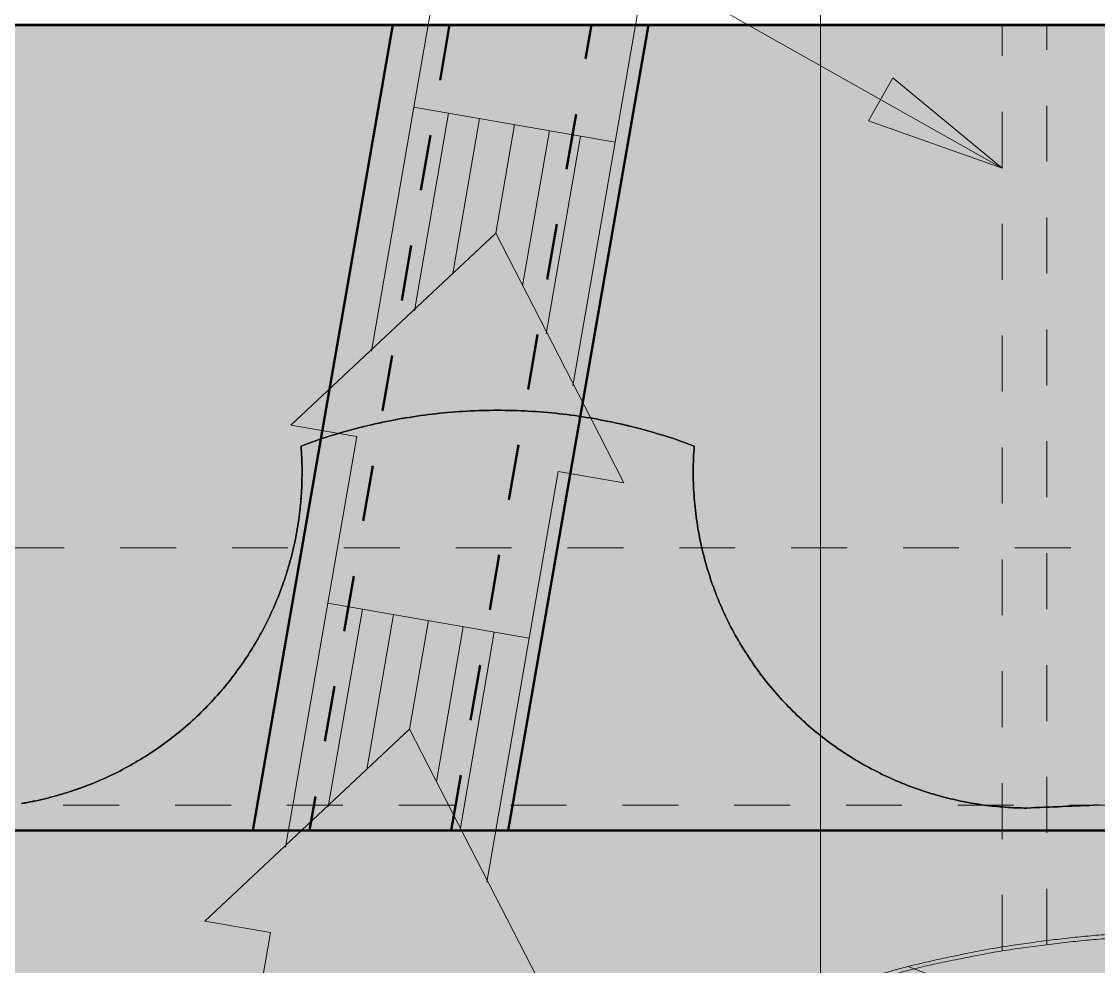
# Model space of a CAD drawing. Header units: metres. Extents: x -1161 to -1081, y 0 to 563.
# Drawn here: x -1108 to -1106.074, y 544.37 to 546.06 of the extents above; entities that cross this region are included whole.
import ezdxf

# ---------------------------------------------------------------- set-up
doc = ezdxf.new("R2010")
doc.units = ezdxf.units.M
for name, pattern in [('JacobsDash', [0.0045, 0.003, -0.0015]), ('JacobsDoubleCenter', [0.0255, 0.015, -0.0015, 0.003, -0.0015, 0.003, -0.0015]), ('JacobsGridLine', [0.0145, 0.01, -0.001, 0.0025, -0.001])]:
    doc.linetypes.add(name, pattern=pattern)
for name, color, linetype, lineweight in [('A-DETL', 7, 'Continuous', 13), ('A-DETL-GENF', 7, 'Continuous', 9), ('A-FLOR', 7, 'Continuous', 50), ('A-GENM', 7, 'Continuous', 35), ('G-ANNO-TEXT', 7, 'Continuous', 9), ('S-BEAM', 7, 'Continuous', 50), ('S-GRID', 7, 'Continuous', 9)]:
    doc.layers.add(name, color=color, linetype=linetype, lineweight=lineweight)

# ---------------------------------------------------------------- blocks, each defined once
blk = doc.blocks.new('T2DPAA-T2D-C3S-SD-M2D-100010_250_dwg-40816791-DRG-2873121 - DECK SLAB GENERAL ARRANGEMENT PLAN')
at = {"lineweight": 18}
for p, q in [((80.0611, -623.9333), (80.0688, -624.0207)), ((80.4868, -624.1993), (80.0611, -623.9333)), ((80.9681, -623.9734), (80.6669, -623.9999)), ((80.2256, -624.0388), (80.6669, -623.9999)), ((80.6669, -623.9999), (80.699, -624.3641)), ((80.3152, -624.0944), (80.6724, -624.0629)), ((80.3972, -624.1437), (80.6773, -624.119)), ((80.6829, -624.182), (80.4868, -624.1993)), ((80.2105, -624.4487), (80.4868, -624.1993)), ((80.4083, -624.2697), (80.6885, -624.245)), ((80.3362, -624.3325), (80.6934, -624.3011)), ((80.699, -624.3641), (81.0002, -624.3375)), ((80.2584, -624.4029), (80.6989, -624.3641))]:
    blk.add_line(p, q, dxfattribs=at)
at = {"color": 251, "lineweight": 18, "true_color": 0x4d4d4d}
for p, q in [((79.1645, -624.0123), (79.5903, -624.2783)), ((79.175, -624.1314), (79.1645, -624.0123)), ((80.0688, -624.0207), (80.0716, -624.0524)), ((80.0716, -624.0524), (79.7704, -624.0789)), ((79.3291, -624.1178), (79.7703, -624.0789)), ((79.7704, -624.0789), (79.8025, -624.4431)), ((78.8739, -624.1579), (79.175, -624.1314)), ((79.4187, -624.1734), (79.7759, -624.142)), ((79.5007, -624.2227), (79.7808, -624.198)), ((79.5903, -624.2783), (79.7864, -624.261)), ((79.5903, -624.2783), (79.2176, -624.6146)), ((79.5118, -624.3487), (79.7919, -624.3241)), ((79.4397, -624.4116), (79.7965, -624.3801)), ((79.8025, -624.4431), (80.1037, -624.4166)), ((80.1037, -624.4166), (80.1141, -624.5356)), ((79.3612, -624.482), (79.8024, -624.4431)), ((80.1141, -624.5356), (80.2105, -624.4487))]:
    blk.add_line(p, q, dxfattribs=at)
blk = doc.blocks.new('T2DPAA-T2D-PWC-SD-M2D-100001_ProposedDrainage_rvt-1-DRG-2873121 - DECK SLAB GENERAL ARRANGEMENT PLAN')
at = {"lineweight": 18, "rotation": 75.11694444444437}
blk.add_blockref('T2DPAA-T2D-C3S-SD-M2D-100010_250_dwg-40816791-DRG-2873121 - DECK SLAB GENERAL ARRANGEMENT PLAN', (-1731.0833, 628.2185), dxfattribs=at)
blk = doc.blocks.new('T2DPAA-T2D-C3S-RS-M3D-100334_rvt-1-DRG-2873121 - DECK SLAB GENERAL ARRANGEMENT PLAN')
at = {"layer": 'A-GENM', "color": 9, "lineweight": 25, "true_color": 0xbebebe}
for points in [[(-1107.1759, 545.3643), (-1107.1575, 545.3648), (-1107.139, 545.3648), (-1107.1206, 545.3643)], [(-1107.3406, 545.346), (-1107.3225, 545.3496), (-1107.3043, 545.3526), (-1107.286, 545.3551)], [(-1107.286, 545.3551), (-1107.2678, 545.3577), (-1107.2495, 545.3597), (-1107.2311, 545.3612)], [(-1107.2311, 545.3612), (-1107.2127, 545.3628), (-1107.1943, 545.3638), (-1107.1759, 545.3643)], [(-1107.1206, 545.3643), (-1107.1022, 545.3638), (-1107.0838, 545.3628), (-1107.0654, 545.3612)], [(-1107.0654, 545.3612), (-1107.0471, 545.3597), (-1107.0287, 545.3577), (-1107.0105, 545.3551)], [(-1107.0105, 545.3551), (-1106.9922, 545.3526), (-1106.9741, 545.3496), (-1106.956, 545.346)], [(-1106.956, 545.346), (-1106.9379, 545.3425), (-1106.9199, 545.3384), (-1106.902, 545.3339)], [(-1107.4477, 545.3188), (-1107.4301, 545.3243), (-1107.4123, 545.3293), (-1107.3945, 545.3339)], [(-1106.902, 545.3339), (-1106.8842, 545.3294), (-1106.8665, 545.3243), (-1106.8489, 545.3188)], [(-1107.4999, 545.3008), (-1107.4827, 545.3073), (-1107.4653, 545.3133), (-1107.4477, 545.3188)], [(-1106.8489, 545.3188), (-1106.8313, 545.3133), (-1106.8139, 545.3073), (-1106.7966, 545.3008)], [(-1107.4981, 545.2584), (-1107.4982, 545.2726), (-1107.4988, 545.2867), (-1107.4999, 545.3008)], [(-1106.7966, 545.3008), (-1106.7978, 545.2862), (-1106.7984, 545.2716), (-1106.7985, 545.257)], [(-1107.4993, 545.216), (-1107.4984, 545.2301), (-1107.498, 545.2443), (-1107.4981, 545.2584)], [(-1106.7985, 545.257), (-1106.7985, 545.2424), (-1106.7981, 545.2277), (-1106.7971, 545.2131)], [(-1107.5034, 545.1738), (-1107.5015, 545.1878), (-1107.5002, 545.2019), (-1107.4993, 545.216)], [(-1106.7971, 545.2131), (-1106.7961, 545.1985), (-1106.7946, 545.184), (-1106.7925, 545.1695)], [(-1107.5105, 545.132), (-1107.5077, 545.1459), (-1107.5053, 545.1598), (-1107.5034, 545.1738)], [(-1106.7925, 545.1695), (-1106.7915, 545.1622), (-1106.7892, 545.1478), (-1106.7864, 545.1334), (-1106.7848, 545.1263)], [(-1107.5206, 545.0908), (-1107.5168, 545.1044), (-1107.5134, 545.1182), (-1107.5105, 545.132)], [(-1106.7848, 545.1263), (-1106.7817, 545.112), (-1106.7781, 545.0978), (-1106.7739, 545.0838)], [(-1107.5335, 545.0504), (-1107.5288, 545.0637), (-1107.5244, 545.0772), (-1107.5206, 545.0908)], [(-1106.7739, 545.0838), (-1106.7698, 545.0698), (-1106.7651, 545.0559), (-1106.76, 545.0422)], [(-1107.5493, 545.0111), (-1107.5436, 545.024), (-1107.5383, 545.0371), (-1107.5335, 545.0504)], [(-1106.76, 545.0422), (-1106.7548, 545.0285), (-1106.7492, 545.015), (-1106.743, 545.0017)], [(-1107.5678, 544.9729), (-1107.5612, 544.9854), (-1107.555, 544.9981), (-1107.5493, 545.0111)], [(-1106.743, 545.0017), (-1106.7369, 544.9885), (-1106.7303, 544.9754), (-1106.7232, 544.9626)], [(-1107.589, 544.9361), (-1107.5815, 544.9481), (-1107.5744, 544.9604), (-1107.5678, 544.9729)], [(-1106.7232, 544.9626), (-1106.7161, 544.9498), (-1106.7085, 544.9373), (-1106.7005, 544.925)], [(-1107.6127, 544.901), (-1107.6044, 544.9124), (-1107.5965, 544.9241), (-1107.589, 544.9361)], [(-1106.7005, 544.925), (-1106.6925, 544.9128), (-1106.684, 544.9009), (-1106.6752, 544.8892)], [(-1107.6388, 544.8675), (-1107.6297, 544.8784), (-1107.621, 544.8895), (-1107.6127, 544.901)], [(-1106.6752, 544.8892), (-1106.6663, 544.8776), (-1106.657, 544.8663), (-1106.6473, 544.8554)], [(-1107.6672, 544.8361), (-1107.6574, 544.8462), (-1107.6479, 544.8567), (-1107.6388, 544.8675)], [(-1106.6473, 544.8554), (-1106.6375, 544.8444), (-1106.6274, 544.8339), (-1106.6169, 544.8237)], [(-1107.6978, 544.8067), (-1107.6873, 544.8161), (-1107.6771, 544.8259), (-1107.6672, 544.8361)], [(-1107.7304, 544.7795), (-1107.7192, 544.7882), (-1107.7083, 544.7972), (-1107.6978, 544.8067)], [(-1106.6169, 544.8237), (-1106.6065, 544.8135), (-1106.5956, 544.8036), (-1106.5844, 544.7942)], [(-1106.5844, 544.7942), (-1106.5732, 544.7848), (-1106.5617, 544.7758), (-1106.5498, 544.7672)], [(-1107.7648, 544.7547), (-1107.7531, 544.7626), (-1107.7416, 544.7708), (-1107.7304, 544.7795)], [(-1107.8009, 544.7324), (-1107.7886, 544.7394), (-1107.7766, 544.7468), (-1107.7648, 544.7547)], [(-1106.5498, 544.7672), (-1106.5379, 544.7587), (-1106.5258, 544.7505), (-1106.5133, 544.7429)], [(-1107.8385, 544.7127), (-1107.8257, 544.7188), (-1107.8132, 544.7254), (-1107.8009, 544.7324)], [(-1106.5133, 544.7429), (-1106.5009, 544.7352), (-1106.4881, 544.728), (-1106.4751, 544.7212)], [(-1107.8774, 544.6957), (-1107.8642, 544.7009), (-1107.8512, 544.7066), (-1107.8385, 544.7127)], [(-1106.4751, 544.7212), (-1106.4622, 544.7145), (-1106.4489, 544.7082), (-1106.4355, 544.7024)], [(-1106.4355, 544.7024), (-1106.422, 544.6966), (-1106.4084, 544.6914), (-1106.3946, 544.6866)], [(-1107.9582, 544.6702), (-1107.9445, 544.6735), (-1107.9308, 544.6772), (-1107.9173, 544.6815)], [(-1106.3946, 544.6866), (-1106.3807, 544.6818), (-1106.3667, 544.6775), (-1106.3526, 544.6738)], [(-1106.3526, 544.6738), (-1106.3403, 544.6705), (-1106.328, 544.6676), (-1106.3156, 544.6652)], [(-1107.9998, 544.6617), (-1107.9858, 544.664), (-1107.972, 544.6669), (-1107.9582, 544.6702)], [(-1106.3156, 544.6652), (-1106.3031, 544.6627), (-1106.2906, 544.6606), (-1106.2781, 544.6589)], [(-1106.2781, 544.6589), (-1106.2655, 544.6572), (-1106.2529, 544.656), (-1106.2403, 544.6551)], [(-1106.2403, 544.6551), (-1106.2276, 544.6542), (-1106.215, 544.6537), (-1106.2023, 544.6536)], [(-1106.2023, 544.6536), (-1106.1595, 544.6554), (-1106.1166, 544.6573), (-1106.0737, 544.6591)]]:
    blk.add_open_spline(points, degree=3, dxfattribs=at)
at = {"layer": 'A-GENM', "color": 253, "lineweight": 25, "true_color": 0xa3a3a3}
for points in [[(-1107.1206, 545.3643), (-1107.139, 545.3648), (-1107.1575, 545.3648), (-1107.1759, 545.3643)], [(-1107.3406, 545.346), (-1107.3586, 545.3425), (-1107.3766, 545.3384), (-1107.3945, 545.3339)], [(-1107.286, 545.3551), (-1107.3043, 545.3526), (-1107.3225, 545.3496), (-1107.3406, 545.346)], [(-1107.2311, 545.3612), (-1107.2495, 545.3597), (-1107.2678, 545.3577), (-1107.286, 545.3551)], [(-1107.1759, 545.3643), (-1107.1943, 545.3638), (-1107.2127, 545.3628), (-1107.2311, 545.3612)], [(-1107.0654, 545.3612), (-1107.0838, 545.3628), (-1107.1022, 545.3638), (-1107.1206, 545.3643)], [(-1107.0105, 545.3551), (-1107.0287, 545.3577), (-1107.0471, 545.3597), (-1107.0654, 545.3612)], [(-1106.956, 545.346), (-1106.9741, 545.3496), (-1106.9922, 545.3526), (-1107.0105, 545.3551)], [(-1106.902, 545.3339), (-1106.911, 545.3362), (-1106.9289, 545.3405), (-1106.9469, 545.3442), (-1106.956, 545.346)], [(-1107.3945, 545.3339), (-1107.4123, 545.3293), (-1107.4301, 545.3243), (-1107.4477, 545.3188)], [(-1106.8489, 545.3188), (-1106.8665, 545.3243), (-1106.8842, 545.3294), (-1106.902, 545.3339)], [(-1107.4477, 545.3188), (-1107.4653, 545.3133), (-1107.4827, 545.3073), (-1107.4999, 545.3008)], [(-1106.7966, 545.3008), (-1106.8139, 545.3073), (-1106.8313, 545.3133), (-1106.8489, 545.3188)], [(-1107.4999, 545.3008), (-1107.4988, 545.2867), (-1107.4982, 545.2726), (-1107.4981, 545.2584)], [(-1106.7985, 545.257), (-1106.7984, 545.2716), (-1106.7978, 545.2862), (-1106.7966, 545.3008)], [(-1107.4981, 545.2584), (-1107.498, 545.2443), (-1107.4984, 545.2301), (-1107.4993, 545.216)], [(-1106.7971, 545.2131), (-1106.7981, 545.2277), (-1106.7985, 545.2424), (-1106.7985, 545.257)], [(-1106.7925, 545.1695), (-1106.7946, 545.184), (-1106.7961, 545.1985), (-1106.7971, 545.2131)], [(-1107.5034, 545.1738), (-1107.5053, 545.1598), (-1107.5077, 545.1459), (-1107.5105, 545.132)], [(-1106.7848, 545.1263), (-1106.7879, 545.1406), (-1106.7905, 545.155), (-1106.7925, 545.1695)], [(-1107.5105, 545.132), (-1107.5134, 545.1182), (-1107.5168, 545.1044), (-1107.5206, 545.0908)], [(-1106.7739, 545.0838), (-1106.7781, 545.0978), (-1106.7817, 545.112), (-1106.7848, 545.1263)], [(-1107.5206, 545.0908), (-1107.5225, 545.084), (-1107.5266, 545.0705), (-1107.5311, 545.0571), (-1107.5335, 545.0504)], [(-1106.76, 545.0422), (-1106.7651, 545.0559), (-1106.7698, 545.0698), (-1106.7739, 545.0838)], [(-1107.5335, 545.0504), (-1107.5383, 545.0371), (-1107.5436, 545.024), (-1107.5493, 545.0111)], [(-1106.743, 545.0017), (-1106.7492, 545.015), (-1106.7548, 545.0285), (-1106.76, 545.0422)], [(-1107.5493, 545.0111), (-1107.555, 544.9981), (-1107.5612, 544.9854), (-1107.5678, 544.9729)], [(-1106.7232, 544.9626), (-1106.7303, 544.9754), (-1106.7369, 544.9885), (-1106.743, 545.0017)], [(-1106.7005, 544.925), (-1106.7085, 544.9373), (-1106.7161, 544.9498), (-1106.7232, 544.9626)], [(-1107.589, 544.9361), (-1107.5964, 544.9241), (-1107.6044, 544.9124), (-1107.6127, 544.901)], [(-1106.6752, 544.8892), (-1106.684, 544.9009), (-1106.6925, 544.9128), (-1106.7005, 544.925)], [(-1107.6127, 544.901), (-1107.621, 544.8895), (-1107.6297, 544.8784), (-1107.6388, 544.8675)], [(-1106.6473, 544.8554), (-1106.657, 544.8663), (-1106.6663, 544.8776), (-1106.6752, 544.8892)], [(-1107.6388, 544.8675), (-1107.6479, 544.8567), (-1107.6574, 544.8462), (-1107.6672, 544.8361)], [(-1106.617, 544.8236), (-1106.6274, 544.8338), (-1106.6375, 544.8444), (-1106.6473, 544.8554)], [(-1107.6672, 544.8361), (-1107.6771, 544.8259), (-1107.6873, 544.8161), (-1107.6978, 544.8067)], [(-1107.6978, 544.8067), (-1107.7084, 544.7972), (-1107.7192, 544.7882), (-1107.7304, 544.7795)], [(-1106.5844, 544.7942), (-1106.5956, 544.8036), (-1106.6065, 544.8134), (-1106.617, 544.8236)], [(-1106.5498, 544.7672), (-1106.5617, 544.7758), (-1106.5732, 544.7848), (-1106.5844, 544.7942)], [(-1107.7304, 544.7795), (-1107.7416, 544.7708), (-1107.7531, 544.7625), (-1107.7648, 544.7547)], [(-1107.7648, 544.7547), (-1107.7766, 544.7468), (-1107.7886, 544.7394), (-1107.8009, 544.7324)], [(-1106.5133, 544.7429), (-1106.5258, 544.7505), (-1106.5379, 544.7587), (-1106.5498, 544.7672)], [(-1107.8009, 544.7324), (-1107.8132, 544.7254), (-1107.8257, 544.7188), (-1107.8385, 544.7127)], [(-1106.4751, 544.7212), (-1106.4881, 544.728), (-1106.5009, 544.7352), (-1106.5133, 544.7429)], [(-1107.8385, 544.7127), (-1107.8512, 544.7066), (-1107.8642, 544.7009), (-1107.8774, 544.6957)], [(-1106.4355, 544.7024), (-1106.4489, 544.7082), (-1106.4622, 544.7145), (-1106.4751, 544.7212)], [(-1107.8774, 544.6957), (-1107.8905, 544.6905), (-1107.9038, 544.6858), (-1107.9173, 544.6815)], [(-1106.3946, 544.6866), (-1106.4084, 544.6914), (-1106.422, 544.6966), (-1106.4355, 544.7024)], [(-1107.9173, 544.6815), (-1107.9308, 544.6772), (-1107.9445, 544.6735), (-1107.9582, 544.6702)], [(-1106.3526, 544.6738), (-1106.3667, 544.6775), (-1106.3807, 544.6818), (-1106.3946, 544.6866)], [(-1106.3156, 544.6652), (-1106.328, 544.6676), (-1106.3403, 544.6705), (-1106.3526, 544.6738)], [(-1107.9582, 544.6702), (-1107.972, 544.6669), (-1107.9858, 544.6641), (-1107.9998, 544.6617)], [(-1106.2781, 544.6589), (-1106.2906, 544.6606), (-1106.3031, 544.6627), (-1106.3156, 544.6652)], [(-1106.2403, 544.6551), (-1106.2529, 544.656), (-1106.2655, 544.6572), (-1106.2781, 544.6589)], [(-1106.2023, 544.6536), (-1106.215, 544.6537), (-1106.2276, 544.6542), (-1106.2403, 544.6551)], [(-1106.0737, 544.6591), (-1106.1166, 544.6573), (-1106.1595, 544.6554), (-1106.2023, 544.6536)]]:
    blk.add_open_spline(points, degree=3, dxfattribs=at)
at = {"layer": 'A-GENM', "color": 9, "lineweight": 25, "true_color": 0xbebebe}
for points, knots in [([(-1107.3945, 545.3339), (-1107.3856, 545.3362), (-1107.3676, 545.3404), (-1107.3496, 545.3442), (-1107.3406, 545.346)], [-0.84615385, -0.84615385, -0.84615385, -0.84615385, -0.80769231, -0.76923077, -0.76923077, -0.76923077, -0.76923077]), ([(-1107.9173, 544.6815), (-1107.914, 544.6826), (-1107.9005, 544.6869), (-1107.8872, 544.6918), (-1107.8774, 544.6957)], [-0.7037037, -0.7037037, -0.7037037, -0.7037037, -0.69444444, -0.66666667, -0.66666667, -0.66666667, -0.66666667])]:
    blk.add_open_spline(points, degree=3, knots=knots, dxfattribs=at)
at = {"layer": 'A-GENM', "color": 253, "lineweight": 25, "true_color": 0xa3a3a3}
for points, knots in [([(-1107.4993, 545.216), (-1107.4999, 545.2055), (-1107.5012, 545.1914), (-1107.5029, 545.1773), (-1107.5034, 545.1738)], [-0.92592593, -0.92592593, -0.92592593, -0.92592593, -0.89814815, -0.88888889, -0.88888889, -0.88888889, -0.88888889]), ([(-1107.5678, 544.9729), (-1107.5695, 544.9698), (-1107.5762, 544.9573), (-1107.5834, 544.9451), (-1107.589, 544.9361)], [-0.7037037, -0.7037037, -0.7037037, -0.7037037, -0.69444444, -0.66666667, -0.66666667, -0.66666667, -0.66666667])]:
    blk.add_open_spline(points, degree=3, knots=knots, dxfattribs=at)

msp = doc.modelspace()

# ---------------------------------------------------------------- hatches: boundary and pattern name
at = {"layer": 'A-DETL-GENF', "true_color": 0xc0c0c0, "transparency": 33554624}
h = msp.add_hatch(color=9, dxfattribs=at)
h.paths.add_polyline_path([(-1111.4068, 507.6833), (-1111.4038, 509.3104), (-1115.8427, 509.5292), (-1115.9672, 509.6084), (-1116.0843, 509.6947), (-1116.1785, 509.7729), (-1116.2782, 509.8688), (-1115.9515, 510.1359), (-1115.8802, 510.0721), (-1115.8383, 510.0373), (-1111.9939, 509.8934), (-1111.8511, 509.8074), (-1111.7031, 509.7308), (-1111.5505, 509.6639), (-1111.3939, 509.607), (-1105.4244, 543.8703), (-1105.0297, 543.8889), (-1105.0437, 546.0535), (-1135.8197, 546.0535), (-1135.8232, 544.1752), (-1141.7908, 509.9228), (-1142.1676, 509.9226), (-1142.1716, 507.7407), (-1111.7207, 507.6839)])
h.paths.add_polyline_path([(-1141.9428, 509.9086), (-1141.9428, 509.9086), (-1141.8958, 509.9086)])
h.paths.add_polyline_path([(-1113.0758, 510.4344), (-1113.5295, 511.0763), (-1112.9817, 510.9822), (-1113.0494, 510.5882)])
h.paths.add_polyline_path([(-1114.5522, 511.4141), (-1114.5522, 511.4142), (-1114.5522, 511.4142)])
h.paths.add_polyline_path([(-1114.5522, 511.4141), (-1114.5522, 511.4142), (-1114.5522, 511.4142)])
h.paths.add_polyline_path([(-1114.5522, 511.4142), (-1114.5522, 511.4142), (-1114.5548, 511.4883)])
h.paths.add_polyline_path([(-1116.9781, 512.2536), (-1116.9781, 512.2536), (-1116.9781, 512.4315)])
h.paths.add_polyline_path([(-1115.0674, 515.8749), (-1115.1233, 515.8783), (-1115.1771, 515.894), (-1115.2259, 515.9213), (-1115.2675, 515.9588), (-1115.2997, 516.0046), (-1115.3209, 516.0564), (-1115.3301, 516.1116), (-1115.3267, 516.1675), (-1115.311, 516.2212), (-1115.2837, 516.2701), (-1115.2462, 516.3117), (-1115.2004, 516.3439), (-1115.1486, 516.3651), (-1115.0934, 516.3743), (-1115.0375, 516.3709), (-1114.9838, 516.3552), (-1114.9349, 516.3279), (-1114.8933, 516.2904), (-1114.8611, 516.2446), (-1114.8399, 516.1928), (-1114.8308, 516.1376), (-1114.8341, 516.0817), (-1114.8499, 516.028), (-1114.8771, 515.9791), (-1114.9146, 515.9375), (-1114.9604, 515.9053), (-1115.0122, 515.8841)])
h.paths.add_polyline_path([(-1137.0676, 517.9372), (-1137.2404, 517.9646), (-1137.17, 518.409), (-1136.9972, 518.3817)])
h.paths.add_polyline_path([(-1115.8363, 519.4858), (-1116.5316, 519.4858), (-1116.5316, 520.4658), (-1115.5188, 520.4658), (-1115.6916, 519.4858)])
h.paths.add_polyline_path([(-1132.9721, 520.4137), (-1133.8993, 520.6601), (-1133.7199, 521.6724), (-1132.7564, 521.2255), (-1132.8746, 520.7806)])
h.paths.add_polyline_path([(-1124.1477, 521.9446), (-1124.2036, 521.9479), (-1124.2573, 521.9637), (-1124.3062, 521.9909), (-1124.3478, 522.0284), (-1124.38, 522.0742), (-1124.4012, 522.126), (-1124.4103, 522.1813), (-1124.4069, 522.2371), (-1124.3912, 522.2909), (-1124.3639, 522.3398), (-1124.3264, 522.3813), (-1124.2807, 522.4135), (-1124.2288, 522.4347), (-1124.1736, 522.4439), (-1124.1177, 522.4405), (-1124.064, 522.4248), (-1124.0151, 522.3975), (-1123.9735, 522.36), (-1123.9413, 522.3142), (-1123.9201, 522.2624), (-1123.911, 522.2072), (-1123.9144, 522.1513), (-1123.9301, 522.0976), (-1123.9574, 522.0487), (-1123.9948, 522.0071), (-1124.0406, 521.9749), (-1124.0924, 521.9537)])
h.paths.add_polyline_path([(-1110.154, 535.2026), (-1110.3264, 535.2326), (-1110.2491, 535.6759), (-1110.0767, 535.6459), (-1110.1405, 535.28)])
h.paths.add_polyline_path([(-1121.9534, 535.2613), (-1122.0093, 535.2655), (-1122.0627, 535.2821), (-1122.1112, 535.3101), (-1122.1522, 535.3482), (-1122.1838, 535.395), (-1122.2041, 535.4467), (-1122.2123, 535.502), (-1122.2081, 535.5579), (-1122.1915, 535.6113), (-1122.1635, 535.6598), (-1122.1253, 535.7008), (-1122.079, 535.7323), (-1122.0269, 535.7526), (-1121.9715, 535.7609), (-1121.9157, 535.7567), (-1121.8622, 535.7401), (-1121.8138, 535.7121), (-1121.7728, 535.6739), (-1121.7413, 535.6276), (-1121.7207, 535.5739), (-1121.7127, 535.5201), (-1121.7169, 535.4643), (-1121.7335, 535.4108), (-1121.7615, 535.3624), (-1121.7997, 535.3214), (-1121.8459, 535.2899), (-1121.8981, 535.2695), (-1121.925, 535.2655)])
h.paths.add_polyline_path([(-1132.0744, 541.518), (-1131.9775, 542.0653), (-1131.4302, 541.9684), (-1131.7649, 541.7344)])
h.paths.add_polyline_path([(-1108.9396, 542.3796), (-1108.9396, 542.3796), (-1109.1005, 542.4389)])
h.paths.add_polyline_path([(-1127.7567, 542.3791), (-1127.7567, 542.3796), (-1127.7567, 542.3796)])
h.paths.add_polyline_path([(-1125.0406, 542.3796), (-1125.0406, 542.3796), (-1125.0359, 542.3796)])
h.paths.add_polyline_path([(-1109.9652, 543.3779), (-1109.9652, 543.3779), (-1109.9652, 543.3941)])
h.paths.add_polyline_path([(-1114.5775, 543.3779), (-1114.5775, 543.3779), (-1114.6427, 543.3779)])
h.paths.add_polyline_path([(-1114.7136, 543.3779), (-1114.7136, 543.3779), (-1114.8848, 543.3779)])
h.paths.add_polyline_path([(-1114.6994, 543.3779), (-1114.6994, 543.3779), (-1114.7136, 543.3779)])
h.paths.add_polyline_path([(-1114.6852, 543.3779), (-1114.6852, 543.3779), (-1114.6994, 543.3779)])
h.paths.add_polyline_path([(-1115.2978, 543.3779), (-1115.2978, 543.3779), (-1115.3382, 543.3779)])
h.paths.add_polyline_path([(-1125.1849, 543.378), (-1125.1849, 543.378), (-1125.241, 543.378)])
h.paths.add_polyline_path([(-1125.1674, 543.378), (-1125.1674, 543.378), (-1125.1849, 543.378)])
h.paths.add_polyline_path([(-1127.0023, 543.378), (-1127.0023, 543.378), (-1127.0023, 543.3869)])
h.paths.add_polyline_path([(-1127.227, 543.378), (-1127.227, 543.378), (-1127.2365, 543.378)])
h.paths.add_polyline_path([(-1135.8562, 543.378), (-1135.8562, 543.378), (-1135.8562, 543.3908)])
h.paths.add_polyline_path([(-1109.5636, 543.5777), (-1109.5636, 543.5777), (-1109.4664, 543.5777)])
h.paths.add_polyline_path([(-1113.5623, 543.5777), (-1113.5623, 543.5777), (-1113.5359, 543.5777)])
h.paths.add_polyline_path([(-1113.6023, 543.5777), (-1113.6023, 543.5777), (-1113.5623, 543.5777)])
h.paths.add_polyline_path([(-1113.6432, 543.5777), (-1113.6432, 543.5777), (-1113.6023, 543.5777)])
h.paths.add_polyline_path([(-1113.6847, 543.5777), (-1113.6847, 543.5777), (-1113.6432, 543.5777)])
h.paths.add_polyline_path([(-1113.7268, 543.5777), (-1113.7268, 543.5777), (-1113.6847, 543.5777)])
h.paths.add_polyline_path([(-1113.7317, 543.5777), (-1113.7317, 543.5777), (-1113.7268, 543.5777)])
h.paths.add_polyline_path([(-1113.7692, 543.5777), (-1113.7692, 543.5777), (-1113.7657, 543.5777)])
h.paths.add_polyline_path([(-1115.2665, 543.5777), (-1115.2665, 543.5777), (-1115.1667, 543.5777)])
h.paths.add_polyline_path([(-1115.6955, 543.5777), (-1115.6955, 543.5777), (-1115.6955, 543.5777)])
h.paths.add_polyline_path([(-1117.3617, 543.5777), (-1117.3617, 543.5777), (-1117.3219, 543.5777)])
h.paths.add_polyline_path([(-1123.9205, 543.5778), (-1123.9205, 543.5778), (-1123.9121, 543.5778)])
h.paths.add_polyline_path([(-1123.8701, 543.5778), (-1123.8701, 543.5778), (-1123.8286, 543.5778)])
h.paths.add_polyline_path([(-1124.8468, 543.5778), (-1124.8468, 543.5778), (-1124.8434, 543.5778)])
h.paths.add_polyline_path([(-1124.5357, 543.5778), (-1124.5357, 543.5778), (-1124.5357, 543.5893)])
h.paths.add_polyline_path([(-1125.773, 543.5778), (-1125.773, 543.5778), (-1125.7272, 543.5778)])
h.paths.add_polyline_path([(-1134.3195, 543.5779), (-1134.3195, 543.5779), (-1134.2873, 543.5779)])
h.paths.add_polyline_path([(-1134.2648, 543.5779), (-1134.2648, 543.5779), (-1134.1429, 543.5779)])
h.paths.add_polyline_path([(-1134.5774, 543.5779), (-1134.5774, 543.5779), (-1134.5345, 543.5779)])
h.paths.add_polyline_path([(-1134.6205, 543.5779), (-1134.6205, 543.5779), (-1134.6078, 543.5779)])
h.paths.add_polyline_path([(-1127.5997, 543.9528), (-1127.5997, 543.9528), (-1127.5997, 543.9535)])
at = {"layer": 'G-ANNO-TEXT'}
msp.add_hatch(color=256, dxfattribs=at).paths.add_polyline_path([(-1106.2457, 545.7974), (-1106.4416, 545.9588), (-1106.485, 545.8821)])

# ---------------------------------------------------------------- linework, layer by layer
at = {"layer": 'A-DETL', "lineweight": 50}
msp.add_line((-1105.0437, 546.0535), (-1135.8197, 546.0535), dxfattribs=at)
at = {"layer": 'A-DETL', "linetype": 'JacobsDash', "lineweight": 50}
for p, q in [((-1107.2341, 546.0536), (-1107.4849, 544.6136)), ((-1107.2312, 544.6136), (-1106.9803, 546.0536))]:
    msp.add_line(p, q, dxfattribs=at)
at = {"layer": 'A-DETL', "color": 143, "linetype": 'JacobsDash', "lineweight": 18, "true_color": 0x78aac8}
for p, q in [((-1106.246, 544.3982), (-1106.246, 546.0535)), ((-1106.166, 544.4092), (-1106.166, 546.0535))]:
    msp.add_line(p, q, dxfattribs=at)
at = {"layer": 'A-DETL', "color": 16, "linetype": 'JacobsDoubleCenter', "lineweight": 9, "true_color": 0x7f0000}
msp.add_line((-1105.0251, 544.6586), (-1108.1749, 544.6586), dxfattribs=at)
at = {"layer": 'A-FLOR'}
msp.add_line((-1135.8197, 546.0535), (-1105.0437, 546.0535), dxfattribs=at)
at = {"layer": 'A-FLOR', "color": 9, "lineweight": 18, "true_color": 0xc3c3c3}
msp.add_line((-1106.4142, 544.3704), (-1105.8787, 544.1637), dxfattribs=at)
for points, knots in [([(-1107.8759, 542.8558), (-1107.8737, 542.8659), (-1107.8688, 542.8879), (-1107.8602, 542.9228), (-1107.8503, 542.9595), (-1107.8399, 542.9958), (-1107.825, 543.0441), (-1107.8088, 543.0918), (-1107.7912, 543.1391), (-1107.7726, 543.1861), (-1107.753, 543.2325), (-1107.7318, 543.2784), (-1107.7152, 543.3124), (-1107.7011, 543.3406), (-1107.6895, 543.3629), (-1107.6806, 543.3795), (-1107.6717, 543.3957), (-1107.6596, 543.4169), (-1107.644, 543.4433), (-1107.6273, 543.4711), (-1107.6136, 543.4933), (-1107.6031, 543.5097), (-1107.5926, 543.5258), (-1107.5818, 543.5418), (-1107.571, 543.5576), (-1107.5601, 543.5732), (-1107.5491, 543.5888), (-1107.538, 543.6044), (-1107.5288, 543.6171), (-1107.5214, 543.6271), (-1107.5158, 543.6345), (-1107.5103, 543.6417), (-1107.5031, 543.651), (-1107.4941, 543.6622), (-1107.4831, 543.6757), (-1107.4716, 543.6898), (-1107.4589, 543.7052), (-1107.441, 543.7268), (-1107.4184, 543.7534), (-1107.3997, 543.7737), (-1107.3846, 543.7896), (-1107.3723, 543.8023), (-1107.3588, 543.8164), (-1107.3445, 543.8312), (-1107.3324, 543.8435), (-1107.3228, 543.8531), (-1107.3157, 543.86), (-1107.3087, 543.8667), (-1107.2995, 543.8755), (-1107.288, 543.8862), (-1107.2742, 543.8988), (-1107.2602, 543.9114), (-1107.2461, 543.924), (-1107.2272, 543.9407), (-1107.2033, 543.9613), (-1107.1787, 543.9811), (-1107.1587, 543.9967), (-1107.1437, 544.0083), (-1107.1283, 544.0202), (-1107.1126, 544.0322), (-1107.097, 544.044), (-1107.0817, 544.0552), (-1107.067, 544.0654), (-1107.0527, 544.075), (-1107.0383, 544.0844), (-1107.0232, 544.0942), (-1107.0071, 544.1047), (-1106.9905, 544.1155), (-1106.9736, 544.1263), (-1106.9569, 544.1366), (-1106.9405, 544.1464), (-1106.9186, 544.1589), (-1106.891, 544.1741), (-1106.8579, 544.1924), (-1106.8133, 544.216), (-1106.7674, 544.237), (-1106.7215, 544.258), (-1106.6868, 544.2732), (-1106.6574, 544.2846), (-1106.6338, 544.2935), (-1106.6161, 544.3), (-1106.5981, 544.3067), (-1106.5801, 544.3134), (-1106.562, 544.3199), (-1106.5442, 544.3259), (-1106.527, 544.3314), (-1106.5101, 544.3363), (-1106.4931, 544.3412), (-1106.4754, 544.3461), (-1106.4564, 544.3516), (-1106.4299, 544.3592), (-1106.3969, 544.3681), (-1106.3693, 544.3742), (-1106.3472, 544.3787), (-1106.3297, 544.3822), (-1106.3105, 544.3861), (-1106.2906, 544.3901), (-1106.2705, 544.394), (-1106.2509, 544.3975), (-1106.232, 544.4004), (-1106.2133, 544.4031), (-1106.1947, 544.4055), (-1106.176, 544.4079), (-1106.1572, 544.4103), (-1106.1322, 544.4134), (-1106.1008, 544.4169), (-1106.0694, 544.4195), (-1106.0442, 544.4214), (-1106.0254, 544.4227), (-1106.0065, 544.4241), (-1105.9813, 544.4257), (-1105.9498, 544.4277), (-1105.9194, 544.4297), (-1105.9014, 544.4309), (-1105.896, 544.4312)], [-0.09484187, -0.09484187, -0.09484187, -0.09484187, -0.094, -0.093, -0.092, -0.091, -0.09, -0.088, -0.087, -0.086, -0.084, -0.083, -0.082, -0.081, -0.0805, -0.08, -0.0795, -0.079, -0.078, -0.077, -0.0765, -0.076, -0.0755, -0.075, -0.0745, -0.074, -0.0735, -0.073, -0.0725, -0.07225, -0.072, -0.07175, -0.0715, -0.071, -0.0705, -0.07, -0.0695, -0.069, -0.068, -0.067, -0.0665, -0.066, -0.0655, -0.065, -0.0645, -0.06425, -0.064, -0.06375, -0.0635, -0.063, -0.0625, -0.062, -0.0615, -0.061, -0.06, -0.059, -0.0585, -0.058, -0.0575, -0.057, -0.0565, -0.056, -0.0555, -0.055, -0.0545, -0.054, -0.0535, -0.053, -0.0525, -0.052, -0.0515, -0.051, -0.05, -0.049, -0.048, -0.046, -0.045, -0.044, -0.043, -0.0425, -0.042, -0.0415, -0.041, -0.0405, -0.04, -0.0395, -0.039, -0.0385, -0.038, -0.0375, -0.037, -0.036, -0.035, -0.0345, -0.034, -0.0335, -0.033, -0.0325, -0.032, -0.0315, -0.031, -0.0305, -0.03, -0.0295, -0.029, -0.028, -0.027, -0.0265, -0.026, -0.0255, -0.025, -0.024, -0.023, -0.02257192, -0.02257192, -0.02257192, -0.02257192]), ([(-1105.8965, 544.4387), (-1105.9089, 544.4379), (-1105.9337, 544.4363), (-1105.971, 544.4338), (-1106.0021, 544.4318), (-1106.027, 544.4301), (-1106.0518, 544.4282), (-1106.0828, 544.4257), (-1106.12, 544.4222), (-1106.1572, 544.4178), (-1106.1942, 544.4129), (-1106.2311, 544.4077), (-1106.2678, 544.4018), (-1106.3048, 544.3947), (-1106.3417, 544.387), (-1106.3781, 544.379), (-1106.4022, 544.3733), (-1106.4142, 544.3704)], [-1, -1, -1, -1, -0.928571, -0.857143, -0.785714, -0.75, -0.714286, -0.642857, -0.571429, -0.5, -0.428571, -0.357143, -0.285714, -0.214286, -0.142857, -0.071429, 0, 0, 0, 0]), ([(-1106.4142, 544.3704), (-1106.4265, 544.3671), (-1106.4508, 544.3604), (-1106.4872, 544.3498), (-1106.5234, 544.3392), (-1106.5713, 544.3241), (-1106.6187, 544.306), (-1106.6658, 544.288), (-1106.7125, 544.2692), (-1106.7698, 544.2426), (-1106.8267, 544.2156), (-1106.8712, 544.1918), (-1106.9043, 544.1733), (-1106.9369, 544.1547), (-1106.9639, 544.1387), (-1106.9855, 544.1252), (-1107.0071, 544.1113), (-1107.0339, 544.0935), (-1107.0647, 544.073), (-1107.095, 544.0518), (-1107.1256, 544.0287), (-1107.1557, 544.005), (-1107.1853, 543.9817), (-1107.2145, 543.9578), (-1107.243, 543.9328), (-1107.2711, 543.9074), (-1107.294, 543.8863), (-1107.3121, 543.8691), (-1107.3302, 543.8515), (-1107.3529, 543.8284), (-1107.3797, 543.8002), (-1107.4045, 543.7737), (-1107.4288, 543.7468), (-1107.4541, 543.7167), (-1107.4789, 543.6862), (-1107.502, 543.6574), (-1107.5246, 543.6282), (-1107.5469, 543.5973), (-1107.5687, 543.5659), (-1107.5899, 543.5347), (-1107.6105, 543.503), (-1107.6305, 543.4706), (-1107.6499, 543.4378), (-1107.6687, 543.4053), (-1107.6868, 543.3725), (-1107.7042, 543.3387), (-1107.721, 543.3046), (-1107.7372, 543.2705), (-1107.758, 543.2245), (-1107.7821, 543.1663), (-1107.8087, 543.0954), (-1107.8285, 543.0355), (-1107.843, 542.9872), (-1107.8497, 542.9629), (-1107.853, 542.9507)], [-1, -1, -1, -1, -0.99822695, -0.9964539, -0.99468085, -0.9929078, -0.9893617, -0.98758865, -0.9858156, -0.9822695, -0.9787234, -0.97695035, -0.9751773, -0.97340426, -0.97163121, -0.97074468, -0.96985816, -0.96808511, -0.96631206, -0.96453901, -0.96276596, -0.96099291, -0.95921986, -0.95744681, -0.95567376, -0.95390071, -0.95212766, -0.95124113, -0.95035461, -0.94858156, -0.94680851, -0.94503546, -0.94326241, -0.94148936, -0.93971631, -0.93794326, -0.93617021, -0.93439716, -0.93262411, -0.93085106, -0.92907801, -0.92730496, -0.92553191, -0.92375887, -0.92198582, -0.92021277, -0.91843972, -0.91666667, -0.91489362, -0.91134752, -0.90780142, -0.90425532, -0.90248227, -0.90070922, -0.90070922, -0.90070922, -0.90070922])]:
    msp.add_open_spline(points, degree=3, knots=knots, dxfattribs=at)
at = {"layer": 'G-ANNO-TEXT'}
for p, q in [((-1106.5706, 542.9886), (-1106.5706, 549.5558)), ((-1106.2457, 545.7974), (-1109.9548, 547.8942)), ((-1106.4416, 545.9588), (-1106.485, 545.8821)), ((-1106.2457, 545.7974), (-1106.4416, 545.9588)), ((-1106.485, 545.8821), (-1106.2457, 545.7974))]:
    msp.add_line(p, q, dxfattribs=at)
at = {"layer": 'S-BEAM', "color": 252, "true_color": 0x888888}
for p, q in [((-1110.4493, 546.0536), (-1105.0453, 546.0536)), ((-1107.3355, 546.0536), (-1107.5864, 544.6136)), ((-1107.1296, 544.6136), (-1106.8787, 546.0536)), ((-1105.0436, 544.6136), (-1116.8203, 544.6136))]:
    msp.add_line(p, q, dxfattribs=at)
at = {"layer": 'S-GRID', "linetype": 'JacobsGridLine', "lineweight": 18}
msp.add_line((-1138.4233, 545.1185), (-1103.0234, 545.1185), dxfattribs=at)

# ---------------------------------------------------------------- block references
at = {"lineweight": 5}
for name in ['T2DPAA-T2D-C3S-RS-M3D-100334_rvt-1-DRG-2873121 - DECK SLAB GENERAL ARRANGEMENT PLAN', 'T2DPAA-T2D-PWC-SD-M2D-100001_ProposedDrainage_rvt-1-DRG-2873121 - DECK SLAB GENERAL ARRANGEMENT PLAN']:
    msp.add_blockref(name, (0, 0), dxfattribs=at)

doc.saveas('drawing.dxf')
